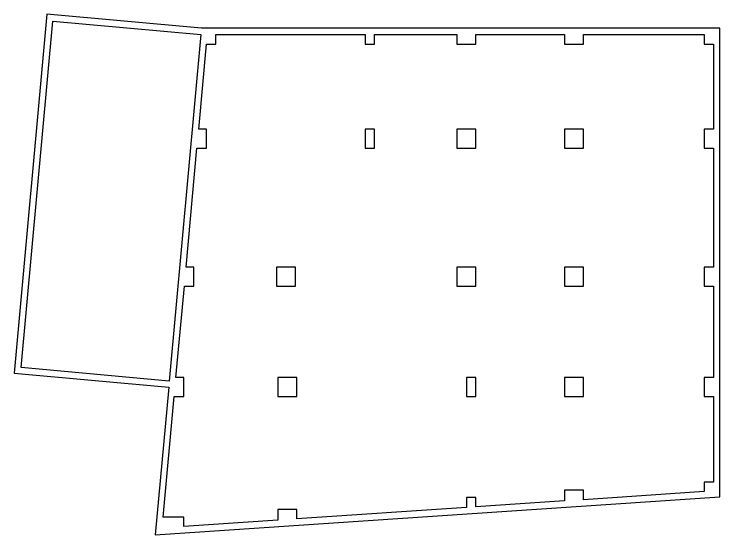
# Model space of a CAD drawing. Header units: millimetres. Extents: x 1287 to 21021, y -1522 to 4173.
# Drawn here: x 18793 to 21021, y -1522 to 121 of the extents above; entities that cross this region are included whole.
import ezdxf

# ---------------------------------------------------------------- set-up
doc = ezdxf.new("R2010")
doc.units = ezdxf.units.MM

msp = doc.modelspace()

# ---------------------------------------------------------------- linework, layer by layer
for points in [[(19281.115, -1056.386), (19238.533, -1522.146), (21020.585, -1402.195), (21020.585, 76.888), (19384.724, 76.888), (18896.759, 121.5), (18793.15, -1011.774)], [(19282.936, -1036.469), (18814.888, -993.678), (18914.855, 99.762), (19382.903, 56.971)], [(19900.585, -301.289), (19930.585, -301.289), (19930.585, -241.289), (19900.585, -241.289)], [(20190.585, -301.289), (20250.585, -301.289), (20250.585, -241.289), (20190.585, -241.289)], [(20530.585, -301.289), (20590.585, -301.289), (20590.585, -241.289), (20530.585, -241.289)], [(19621.372, -737.289), (19681.372, -737.289), (19681.372, -677.289), (19621.372, -677.289)], [(20190.585, -737.289), (20250.585, -737.289), (20250.585, -677.289), (20190.585, -677.289)], [(20530.585, -737.289), (20590.585, -737.289), (20590.585, -677.289), (20530.585, -677.289)], [(19625.585, -1085.289), (19685.585, -1085.289), (19685.585, -1025.289), (19625.585, -1025.289)], [(20220.585, -1085.289), (20250.585, -1085.289), (20250.585, -1025.289), (20220.585, -1025.289)], [(20530.585, -1085.289), (20590.585, -1085.289), (20590.585, -1025.289), (20530.585, -1025.289)]]:
    msp.add_lwpolyline(points, close=True)
msp.add_lwpolyline([(20220.585, -1435.998), (19685.585, -1472.009), (19685.585, -1442.009), (19625.585, -1442.009), (19625.585, -1476.048), (19328.556, -1496.041), (19328.556, -1466.041), (19263.746, -1466.041), (19298.556, -1085.289), (19328.556, -1085.289), (19328.556, -1025.289), (19304.041, -1025.289), (19330.372, -737.289), (19360.372, -737.289), (19360.372, -677.289), (19335.857, -677.289), (19370.233, -301.289), (19400.233, -301.289), (19400.233, -241.289), (19375.718, -241.289), (19400.236, 26.888), (19430.236, 26.888), (19430.236, 56.888), (19900.585, 56.888), (19900.585, 26.888), (19930.585, 26.888), (19930.585, 56.888), (20190.585, 56.888), (20190.585, 26.888), (20250.585, 26.888), (20250.585, 56.888), (20530.585, 56.888), (20530.585, 26.888), (20590.585, 26.888), (20590.585, 56.888), (20970.585, 56.888), (20970.585, 26.888), (21000.585, 26.888), (21000.585, -241.289), (20970.585, -241.289), (20970.585, -301.289), (21000.585, -301.289), (21000.585, -677.289), (20970.585, -677.289), (20970.585, -737.289), (21000.585, -737.289), (21000.585, -1025.289), (20970.585, -1025.289), (20970.585, -1085.289), (21000.585, -1085.289), (21000.585, -1355.515), (20970.585, -1355.515), (20970.585, -1385.515), (20590.585, -1411.093), (20590.585, -1381.093), (20530.585, -1381.093), (20530.585, -1415.132), (20250.585, -1433.979), (20250.585, -1403.979), (20220.585, -1403.979), (20220.585, -1435.998)])

doc.saveas('drawing.dxf')
